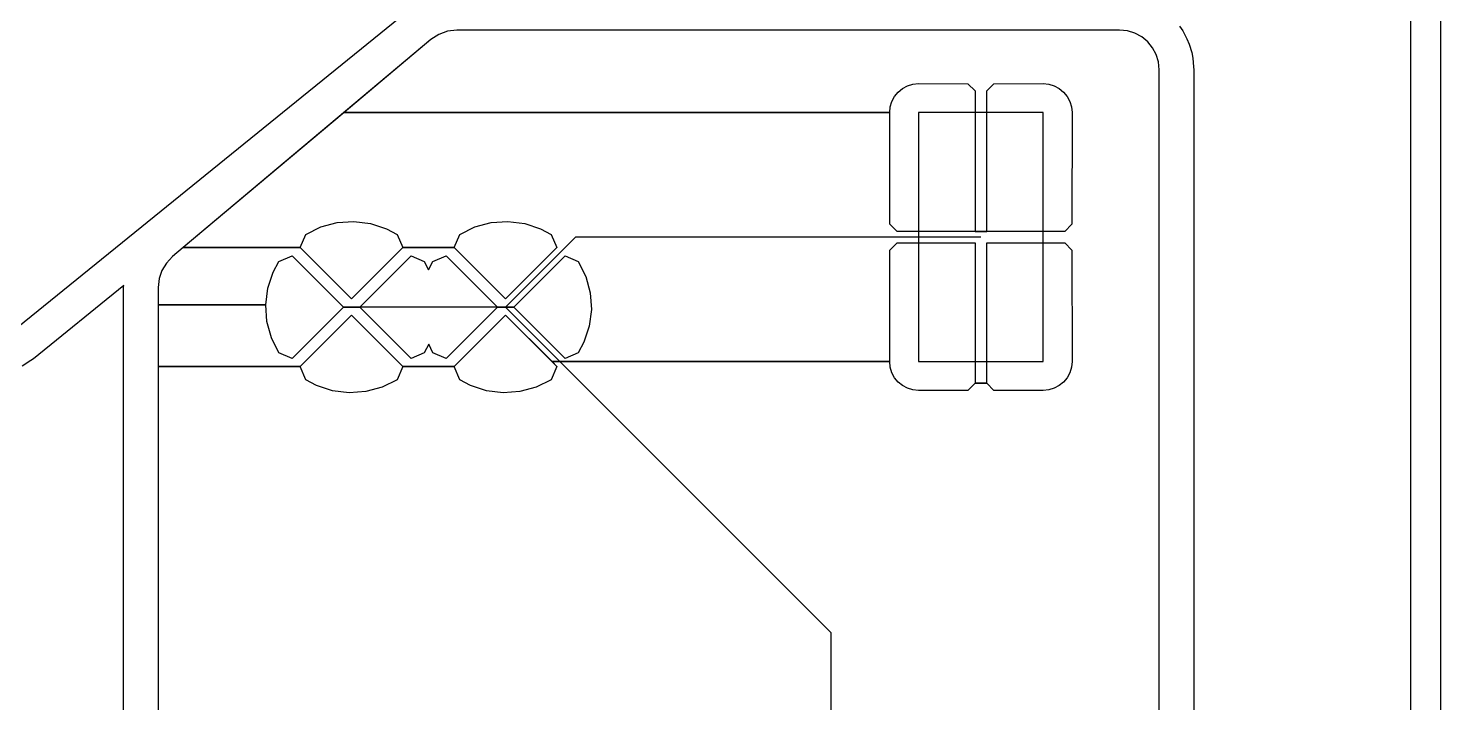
# Model space of a CAD drawing. Extents: x 169 to 33241, y 66 to 35500.
# Drawn here: x 20966 to 33241, y 21502 to 27367 of the extents above; entities that cross this region are included whole.
import ezdxf

# ---------------------------------------------------------------- set-up
doc = ezdxf.new("R2010")
doc.units = 0

msp = doc.modelspace()

# ---------------------------------------------------------------- linework, layer by layer
at = {"layer": 'Layer 1'}
for p, q in [((32981.2, 2076.46), (32981.2, 33488.4)), ((32981.2, 2076.46), (32981.2, 33488.4)), ((33241, 2066), (33241, 33500)), ((20824.1, 24728.5), (24305, 27550.9)), ((20824.1, 24728.5), (24305, 27550.9)), ((30971.8, 27383.6), (30999.1, 27342.9)), ((30971.8, 27383.6), (30999.1, 27342.9)), ((24465.1, 27267.6), (22312.8, 25459.7)), ((24465.1, 27267.6), (23710.5, 26633.8)), ((24534.1, 27313.1), (24465.1, 27267.6)), ((24534.1, 27313.1), (24465.1, 27267.6)), ((24609.1, 27340.4), (24534.1, 27313.1)), ((24609.1, 27340.4), (24534.1, 27313.1)), ((24691.3, 27350), (24609.1, 27340.4)), ((24691.3, 27350), (24609.1, 27340.4)), ((30448.8, 27350), (24691.3, 27350)), ((30448.8, 27350), (24691.3, 27350)), ((30518.2, 27343.2), (30448.8, 27350)), ((30518.2, 27343.2), (30448.8, 27350)), ((30582.7, 27323.6), (30518.2, 27343.2)), ((30582.7, 27323.6), (30518.2, 27343.2)), ((30642.1, 27291.9), (30582.7, 27323.6)), ((30642.1, 27291.9), (30582.7, 27323.6)), ((30694.1, 27249.2), (30642.1, 27291.9)), ((30694.1, 27249.2), (30642.1, 27291.9)), ((30999.1, 27342.9), (31035.5, 27274.8)), ((30999.1, 27342.9), (31035.5, 27274.8)), ((31035.5, 27274.8), (31054.2, 27229.5)), ((31035.5, 27274.8), (31054.2, 27229.5)), ((30736.8, 27197.1), (30694.1, 27249.2)), ((30736.8, 27197.1), (30694.1, 27249.2)), ((30768.6, 27137.7), (30736.8, 27197.1)), ((30768.6, 27137.7), (30736.8, 27197.1)), ((30788.1, 27073.3), (30768.6, 27137.7)), ((30788.1, 27073.3), (30768.6, 27137.7)), ((31054.2, 27229.5), (31076.6, 27155.7)), ((31054.2, 27229.5), (31076.6, 27155.7)), ((31076.6, 27155.7), (31086.2, 27107.6)), ((31076.6, 27155.7), (31086.2, 27107.6)), ((30794.9, 27003.8), (30788.1, 27073.3)), ((30794.9, 27003.8), (30788.1, 27073.3)), ((31086.2, 27107.6), (31093.7, 27030.8)), ((31086.2, 27107.6), (31093.7, 27030.8)), ((31093.7, 27030.8), (31094.9, 27006.3)), ((31093.7, 27030.8), (31094.9, 27006.3)), ((31094.9, 27006.3), (31094.9, 19593.7)), ((31094.9, 27006.3), (31094.9, 20373.2)), ((28654.5, 26880.1), (28703.5, 26885)), ((28703.5, 26885), (29132.4, 26883.8)), ((29132.4, 26883.8), (29194.9, 26821.3)), ((29294.9, 26821.3), (29357.4, 26883.8)), ((29357.4, 26883.8), (29786.3, 26885)), ((29786.3, 26885), (29835.3, 26880.1)), ((30794.9, 19596.2), (30794.9, 27003.8)), ((30794.9, 19596.2), (30794.9, 27003.8)), ((28471.5, 26729.9), (28494.7, 26773.3)), ((28494.7, 26773.3), (28525.9, 26811.4)), ((28525.9, 26811.4), (28564, 26842.6)), ((28564, 26842.6), (28607.4, 26865.8)), ((28607.4, 26865.8), (28654.5, 26880.1)), ((29194.9, 26821.3), (29194.9, 25601)), ((29294.9, 25601), (29294.9, 26821.3)), ((29835.3, 26880.1), (29882.5, 26865.8)), ((29882.5, 26865.8), (29925.9, 26842.6)), ((29925.9, 26842.6), (29964, 26811.4)), ((29964, 26811.4), (29995.2, 26773.3)), ((29995.2, 26773.3), (30018.4, 26729.9)), ((28452.3, 26633.8), (28457.2, 26682.8)), ((28457.2, 26682.8), (28471.5, 26729.9)), ((30018.4, 26729.9), (30032.7, 26682.8)), ((30032.7, 26682.8), (30037.5, 26633.8)), ((23710.5, 26633.8), (22312.8, 25459.7)), ((23710.5, 26633.8), (28452.3, 26633.8)), ((28452.3, 26633.8), (23710.5, 26633.8)), ((28453.5, 25663.5), (28452.3, 26633.8)), ((29786.3, 26633.8), (28703.5, 26633.8)), ((28703.5, 26633.8), (28703.5, 24468.2)), ((29786.3, 24468.2), (29786.3, 26633.8)), ((30037.5, 26633.8), (30036.3, 25663.5)), ((23509.6, 25639.1), (23650.6, 25677.7)), ((23509.6, 25639.1), (23650.6, 25677.7)), ((23650.6, 25677.7), (23796.4, 25687.9)), ((23650.6, 25677.7), (23796.4, 25687.9)), ((23796.4, 25687.9), (23941.4, 25669.6)), ((23796.4, 25687.9), (23941.4, 25669.6)), ((23941.4, 25669.6), (24080.1, 25623.3)), ((23941.4, 25669.6), (24080.1, 25623.3)), ((24848.1, 25639.1), (24989.2, 25677.7)), ((24848.1, 25639.1), (24989.2, 25677.7)), ((24989.2, 25677.7), (25135, 25687.9)), ((24989.2, 25677.7), (25135, 25687.9)), ((25135, 25687.9), (25280, 25669.6)), ((25135, 25687.9), (25280, 25669.6)), ((25280, 25669.6), (25418.7, 25623.3)), ((25280, 25669.6), (25418.7, 25623.3)), ((28516, 25601), (28453.5, 25663.5)), ((30036.3, 25663.5), (29973.8, 25601)), ((23329.2, 25459.7), (23378.8, 25573.8)), ((23329.2, 25459.7), (23378.8, 25573.8)), ((23378.8, 25573.8), (23509.6, 25639.1)), ((23378.8, 25573.8), (23509.6, 25639.1)), ((24080.1, 25623.3), (24172.5, 25573.8)), ((24080.1, 25623.3), (24172.5, 25573.8)), ((24172.5, 25573.8), (24222.1, 25459.7)), ((24172.5, 25573.8), (24222.1, 25459.7)), ((24667.8, 25459.7), (24717.3, 25573.8)), ((24667.8, 25459.7), (24717.3, 25573.8)), ((24717.3, 25573.8), (24848.1, 25639.1)), ((24717.3, 25573.8), (24848.1, 25639.1)), ((25722, 25550), (25114, 24942)), ((25418.7, 25623.3), (25511.1, 25573.8)), ((25418.7, 25623.3), (25511.1, 25573.8)), ((25511.1, 25573.8), (25560.7, 25459.7)), ((25511.1, 25573.8), (25560.7, 25459.7)), ((29244, 25550), (25722, 25550)), ((29194.9, 25601), (28516, 25601)), ((29194.9, 25601), (29294.9, 25601)), ((29294.9, 25601), (29194.9, 25601)), ((29973.8, 25601), (29294.9, 25601)), ((22312.8, 25459.7), (22219.7, 25381.5)), ((22312.8, 25459.7), (22219.7, 25381.5)), ((22312.8, 25459.7), (23329.2, 25459.7)), ((23329.2, 25459.7), (22312.8, 25459.7)), ((22312.8, 25459.7), (23329.2, 25459.7)), ((23329.2, 25459.7), (22312.8, 25459.7)), ((23775.6, 25013.2), (23329.2, 25459.7)), ((23775.6, 25013.2), (23329.2, 25459.7)), ((24222.1, 25459.7), (23775.6, 25013.2)), ((24222.1, 25459.7), (23775.6, 25013.2)), ((24222.1, 25459.7), (24667.8, 25459.7)), ((24667.8, 25459.7), (24222.1, 25459.7)), ((24222.1, 25459.7), (24667.8, 25459.7)), ((24667.8, 25459.7), (24222.1, 25459.7)), ((25114.2, 25013.2), (24667.8, 25459.7)), ((25114.2, 25013.2), (24667.8, 25459.7)), ((25560.7, 25459.7), (25114.2, 25013.2)), ((25560.7, 25459.7), (25114.2, 25013.2)), ((28452.3, 24468.2), (28453.5, 25438.5)), ((28453.5, 25438.5), (28516, 25501)), ((28516, 25501), (29194.9, 25501)), ((29194.9, 25501), (29194.9, 24280.7)), ((29294.9, 24280.7), (29294.9, 25501)), ((29294.9, 25501), (29973.8, 25501)), ((29973.8, 25501), (30036.3, 25438.5)), ((30036.3, 25438.5), (30037.5, 24468.2)), ((22166.1, 25325.5), (22127.4, 25261.6)), ((22166.1, 25325.5), (22127.4, 25261.6)), ((22219.7, 25381.5), (22166.1, 25325.5)), ((22219.7, 25381.5), (22166.1, 25325.5)), ((23094.9, 25247), (23144.3, 25339.4)), ((23094.9, 25247), (23144.3, 25339.4)), ((23144.3, 25339.4), (23258.5, 25389)), ((23144.3, 25339.4), (23258.5, 25389)), ((23258.5, 25389), (23704.9, 24942.5)), ((23258.5, 25389), (23704.9, 24942.5)), ((23846.4, 24942.5), (24292.8, 25389)), ((23846.4, 24942.5), (24292.8, 25389)), ((24292.8, 25389), (24407, 25339.4)), ((24292.8, 25389), (24407, 25339.4)), ((24407, 25339.4), (24443.6, 25266)), ((24407, 25339.4), (24443.6, 25266)), ((24443.6, 25266), (24482.9, 25339.4)), ((24443.6, 25266), (24482.9, 25339.4)), ((24482.9, 25339.4), (24597.1, 25389)), ((24482.9, 25339.4), (24597.1, 25389)), ((24597.1, 25389), (25043.5, 24942.5)), ((24597.1, 25389), (25043.5, 24942.5)), ((25184.9, 24942.5), (25631.4, 25389)), ((25184.9, 24942.5), (25631.4, 25389)), ((25631.4, 25389), (25745.6, 25339.4)), ((25631.4, 25389), (25745.6, 25339.4)), ((25745.6, 25339.4), (25810.9, 25208.6)), ((25745.6, 25339.4), (25810.9, 25208.6)), ((22103.4, 25190.8), (22094.9, 25113.8)), ((22103.4, 25190.8), (22094.9, 25113.8)), ((22127.4, 25261.6), (22103.4, 25190.8)), ((22127.4, 25261.6), (22103.4, 25190.8)), ((23048.6, 25108.3), (23094.9, 25247)), ((23048.6, 25108.3), (23094.9, 25247)), ((25810.9, 25208.6), (25849.4, 25067.6)), ((25810.9, 25208.6), (25849.4, 25067.6)), ((21795.7, 25130.1), (21010.8, 24493.7)), ((21795.7, 25130.1), (21010.8, 24493.7)), ((21794.9, 25116.5), (21795.7, 25130.1)), ((21794.9, 25116.5), (21795.7, 25130.1)), ((21794.9, 19593.7), (21794.9, 25116.5)), ((21794.9, 19593.7), (21794.9, 25116.5)), ((22094.9, 25113.8), (22094.9, 24963.3)), ((22094.9, 25113.8), (22094.9, 24963.3)), ((23030.2, 24963.3), (23048.6, 25108.3)), ((23030.2, 24963.3), (23048.6, 25108.3)), ((25849.4, 25067.6), (25859.7, 24921.8)), ((25849.4, 25067.6), (25859.7, 24921.8)), ((22094.9, 24963.3), (23030.2, 24963.3)), ((23030.2, 24963.3), (22094.9, 24963.3)), ((22094.9, 24963.3), (22094.9, 24425.4)), ((22094.9, 24963.3), (23030.2, 24963.3)), ((23030.2, 24963.3), (22094.9, 24963.3)), ((22094.9, 24963.3), (22094.9, 24425.4)), ((23040.5, 24817.4), (23030.2, 24963.3)), ((23040.5, 24817.4), (23030.2, 24963.3)), ((23704.9, 24942.5), (23258.5, 24496.1)), ((23704.9, 24942.5), (23258.5, 24496.1)), ((23704.9, 24942.5), (23846.4, 24942.5)), ((23846.4, 24942.5), (23704.9, 24942.5)), ((23704.9, 24942.5), (23846.4, 24942.5)), ((23846.4, 24942.5), (23704.9, 24942.5)), ((25114, 24942), (23775, 24942)), ((24292.8, 24496.1), (23846.4, 24942.5)), ((24292.8, 24496.1), (23846.4, 24942.5)), ((25043.5, 24942.5), (24597.1, 24496.1)), ((25043.5, 24942.5), (24597.1, 24496.1)), ((25043.5, 24942.5), (25184.9, 24942.5)), ((25184.9, 24942.5), (25043.5, 24942.5)), ((25043.5, 24942.5), (25184.9, 24942.5)), ((25184.9, 24942.5), (25043.5, 24942.5)), ((27944, 22111), (25114, 24942)), ((25631.4, 24496.1), (25184.9, 24942.5)), ((25631.4, 24496.1), (25184.9, 24942.5)), ((25859.7, 24921.8), (25841.3, 24776.7)), ((25859.7, 24921.8), (25841.3, 24776.7)), ((23079, 24676.4), (23040.5, 24817.4)), ((23079, 24676.4), (23040.5, 24817.4)), ((23329.2, 24425.4), (23775.6, 24871.8)), ((23329.2, 24425.4), (23775.6, 24871.8)), ((23775.6, 24871.8), (24222.1, 24425.4)), ((23775.6, 24871.8), (24222.1, 24425.4)), ((24667.8, 24425.4), (25114.2, 24871.8)), ((24667.8, 24425.4), (25114.2, 24871.8)), ((25114.2, 24871.8), (25517.8, 24468.2)), ((25114.2, 24871.8), (25560.7, 24425.4)), ((23144.3, 24545.6), (23079, 24676.4)), ((23144.3, 24545.6), (23079, 24676.4)), ((25841.3, 24776.7), (25795, 24638.1)), ((25841.3, 24776.7), (25795, 24638.1)), ((24446.2, 24619.1), (24407, 24545.6)), ((24446.2, 24619.1), (24407, 24545.6)), ((24482.9, 24545.6), (24446.2, 24619.1)), ((24482.9, 24545.6), (24446.2, 24619.1)), ((25795, 24638.1), (25745.6, 24545.6)), ((25795, 24638.1), (25745.6, 24545.6)), ((20987.8, 24477.1), (20912.6, 24429.1)), ((20987.8, 24477.1), (20912.6, 24429.1)), ((21010.8, 24493.7), (20987.8, 24477.1)), ((21010.8, 24493.7), (20987.8, 24477.1)), ((23258.5, 24496.1), (23144.3, 24545.6)), ((23258.5, 24496.1), (23144.3, 24545.6)), ((24407, 24545.6), (24292.8, 24496.1)), ((24407, 24545.6), (24292.8, 24496.1)), ((24597.1, 24496.1), (24482.9, 24545.6)), ((24597.1, 24496.1), (24482.9, 24545.6)), ((25517.8, 24468.2), (28452.3, 24468.2)), ((28452.3, 24468.2), (25517.8, 24468.2)), ((25517.8, 24468.2), (25560.7, 24425.4)), ((25745.6, 24545.6), (25631.4, 24496.1)), ((25745.6, 24545.6), (25631.4, 24496.1)), ((28457.2, 24419.2), (28452.3, 24468.2)), ((28703.5, 24468.2), (29786.3, 24468.2)), ((30037.5, 24468.2), (30032.7, 24419.2)), ((22094.9, 24425.4), (23329.2, 24425.4)), ((23329.2, 24425.4), (22094.9, 24425.4)), ((22094.9, 24425.4), (22094.9, 20852.2)), ((22094.9, 24425.4), (23329.2, 24425.4)), ((23329.2, 24425.4), (22094.9, 24425.4)), ((22094.9, 24425.4), (22094.9, 20852.2)), ((23378.8, 24311.2), (23329.2, 24425.4)), ((23378.8, 24311.2), (23329.2, 24425.4)), ((23471.2, 24261.8), (23378.8, 24311.2)), ((23471.2, 24261.8), (23378.8, 24311.2)), ((24172.5, 24311.2), (24041.7, 24245.9)), ((24172.5, 24311.2), (24041.7, 24245.9)), ((24222.1, 24425.4), (24172.5, 24311.2)), ((24222.1, 24425.4), (24172.5, 24311.2)), ((24222.1, 24425.4), (24667.8, 24425.4)), ((24667.8, 24425.4), (24222.1, 24425.4)), ((24222.1, 24425.4), (24667.8, 24425.4)), ((24667.8, 24425.4), (24222.1, 24425.4)), ((24717.3, 24311.2), (24667.8, 24425.4)), ((24717.3, 24311.2), (24667.8, 24425.4)), ((24809.8, 24261.8), (24717.3, 24311.2)), ((24809.8, 24261.8), (24717.3, 24311.2)), ((25511.1, 24311.2), (25380.3, 24245.9)), ((25511.1, 24311.2), (25380.3, 24245.9)), ((25560.7, 24425.4), (25511.1, 24311.2)), ((25560.7, 24425.4), (25511.1, 24311.2)), ((28471.5, 24372.1), (28457.2, 24419.2)), ((28494.7, 24328.6), (28471.5, 24372.1)), ((28525.9, 24290.6), (28494.7, 24328.6)), ((29995.2, 24328.6), (29964, 24290.6)), ((30018.4, 24372.1), (29995.2, 24328.6)), ((30032.7, 24419.2), (30018.4, 24372.1)), ((23609.9, 24215.5), (23471.2, 24261.8)), ((23609.9, 24215.5), (23471.2, 24261.8)), ((23754.9, 24197.1), (23609.9, 24215.5)), ((23754.9, 24197.1), (23609.9, 24215.5)), ((23900.7, 24207.4), (23754.9, 24197.1)), ((23900.7, 24207.4), (23754.9, 24197.1)), ((24041.7, 24245.9), (23900.7, 24207.4)), ((24041.7, 24245.9), (23900.7, 24207.4)), ((24948.5, 24215.5), (24809.8, 24261.8)), ((24948.5, 24215.5), (24809.8, 24261.8)), ((25093.5, 24197.1), (24948.5, 24215.5)), ((25093.5, 24197.1), (24948.5, 24215.5)), ((25239.3, 24207.4), (25093.5, 24197.1)), ((25239.3, 24207.4), (25093.5, 24197.1)), ((25380.3, 24245.9), (25239.3, 24207.4)), ((25380.3, 24245.9), (25239.3, 24207.4)), ((28564, 24259.3), (28525.9, 24290.6)), ((28607.4, 24236.1), (28564, 24259.3)), ((28654.5, 24221.8), (28607.4, 24236.1)), ((28703.5, 24217), (28654.5, 24221.8)), ((29132.4, 24218.2), (28703.5, 24217)), ((29194.9, 24280.7), (29132.4, 24218.2)), ((29194.9, 24280.7), (29294.9, 24280.7)), ((29294.9, 24280.7), (29194.9, 24280.7)), ((29357.4, 24218.2), (29294.9, 24280.7)), ((29786.3, 24217), (29357.4, 24218.2)), ((29835.3, 24221.8), (29786.3, 24217)), ((29882.5, 24236.1), (29835.3, 24221.8)), ((29925.9, 24259.3), (29882.5, 24236.1)), ((29964, 24290.6), (29925.9, 24259.3)), ((27944, 20700), (27944, 22111))]:
    msp.add_line(p, q, dxfattribs=at)

doc.saveas('drawing.dxf')
